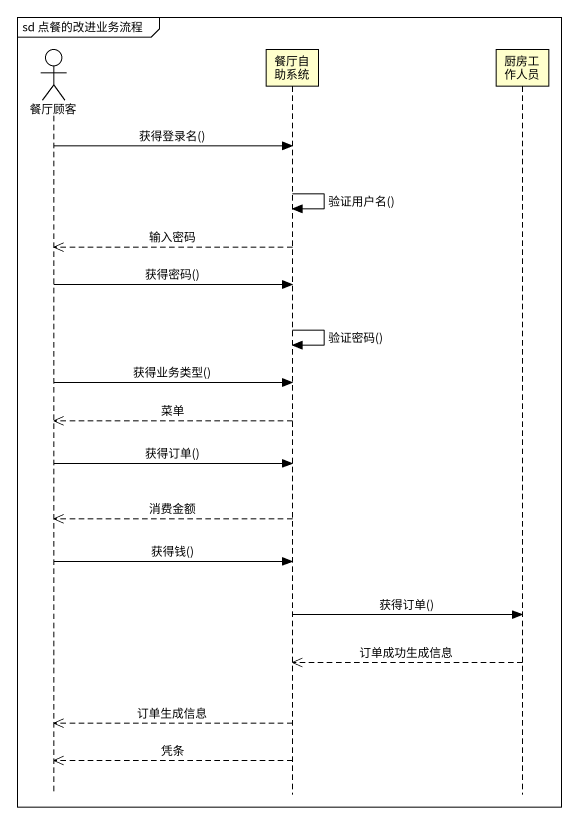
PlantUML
@startuml
mainframe sd 点餐的改进业务流程
hide footbox
actor 餐厅顾客
participant 餐厅自助系统
participant 厨房工作人员

餐厅顾客 -> 餐厅自助系统 : 获得登录名()
餐厅自助系统 -> 餐厅自助系统 : 验证用户名()
餐厅自助系统 -->> 餐厅顾客 : 输入密码
餐厅顾客 -> 餐厅自助系统 : 获得密码()
餐厅自助系统 -> 餐厅自助系统 : 验证密码()
餐厅顾客 -> 餐厅自助系统 : 获得业务类型()
餐厅自助系统 -->> 餐厅顾客 : 菜单
餐厅顾客 -> 餐厅自助系统 : 获得订单()
餐厅自助系统 -->> 餐厅顾客 : 消费金额
餐厅顾客 -> 餐厅自助系统 : 获得钱()
餐厅自助系统 -> 厨房工作人员 : 获得订单()
厨房工作人员 -->> 餐厅自助系统 : 订单成功生成信息
餐厅自助系统 -->> 餐厅顾客 : 订单生成信息
餐厅自助系统 -->> 餐厅顾客 : 凭条
@enduml
